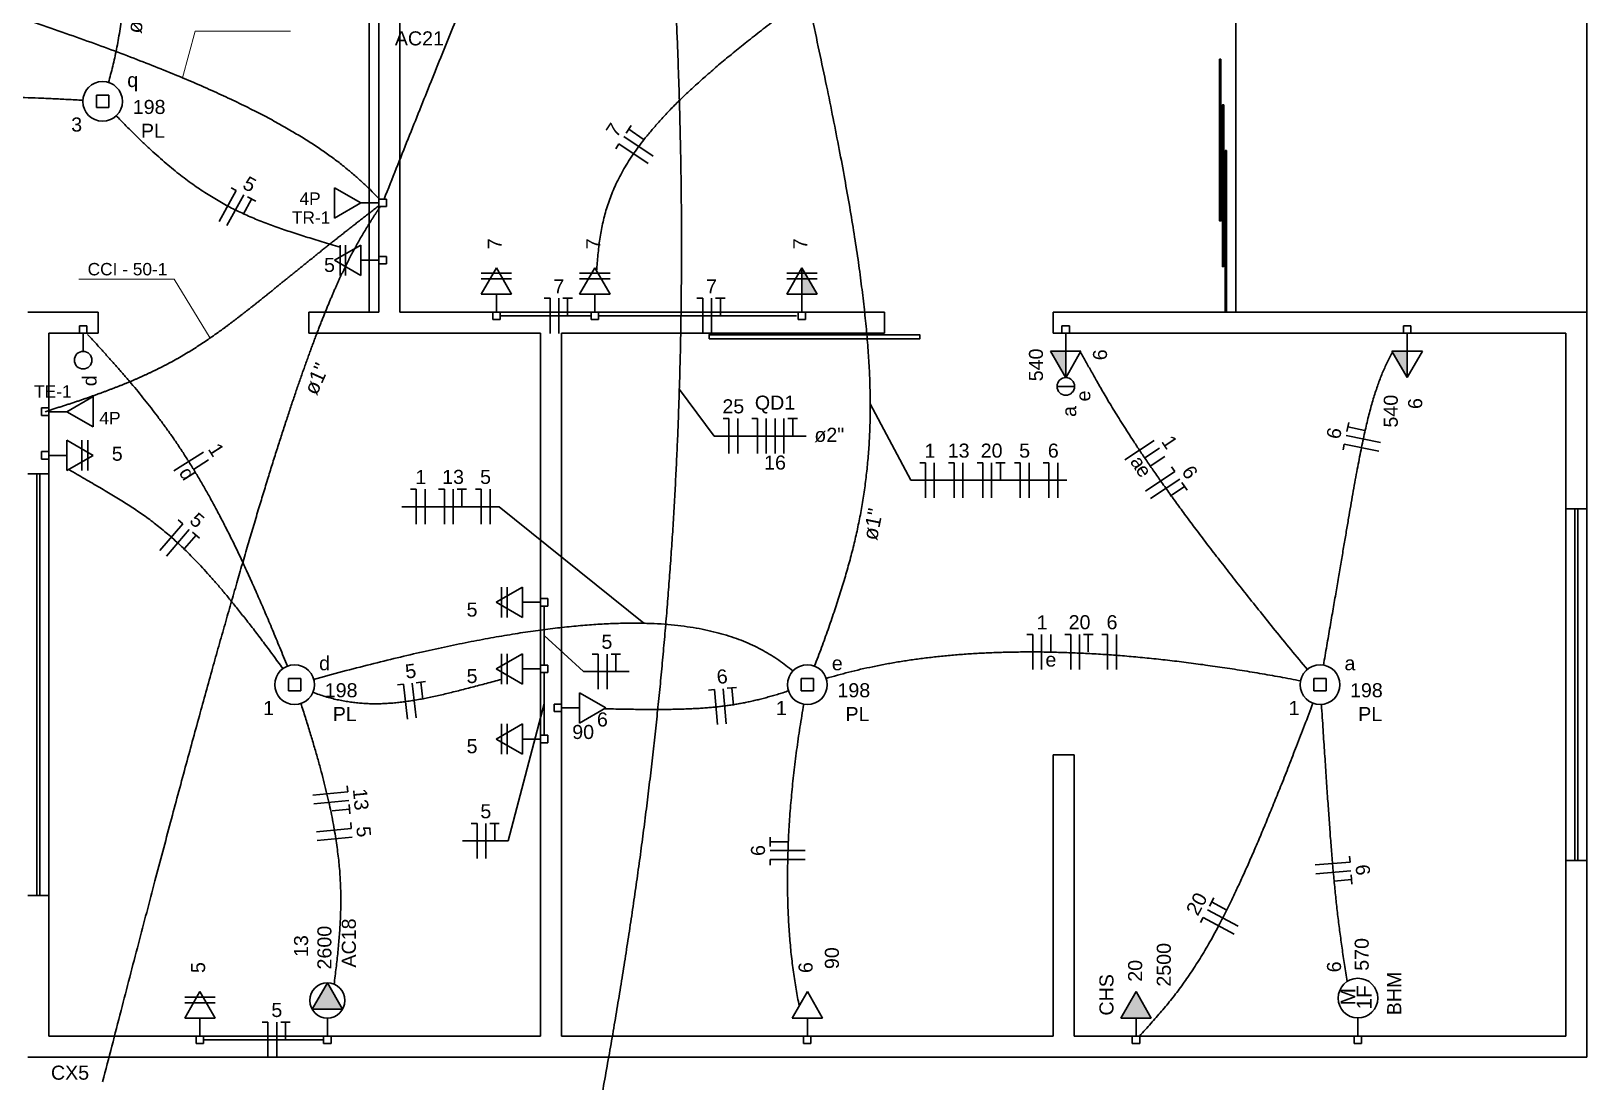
# Model space of a CAD drawing. Header units: millimetres. Extents: x -4.7 to 81.4, y -19.1 to 41.2.
# Drawn here: x 27.96 to 39.04, y 16.08 to 23.56 of the extents above; entities that cross this region are included whole.
import ezdxf

# ---------------------------------------------------------------- set-up
doc = ezdxf.new("R2010")
doc.units = ezdxf.units.MM
doc.header["$MEASUREMENT"] = 0
doc.linetypes.add('Dashed', pattern=[0.75, 0.5, -0.25])
for name, color, linetype, lineweight in [('02', 1, 'Continuous', 30), ('1', 1, 'Continuous', 30), ('3', 1, 'Continuous', 30), ('5', 1, 'Continuous', 30), ('EL-Condutos', 4, 'Continuous', 30), ('EL-Fios', 2, 'Continuous', 30), ('EL-Pontos', 2, 'Continuous', 30), ('EL-Textos condutos', 2, 'Continuous', 30), ('EL-Textos fios', 2, 'Continuous', 30), ('EL-Textos pontos', 2, 'Continuous', 30), ('P-SIMBOL', 3, 'Continuous', 30), ('TE-Condutos', 3, 'Continuous', 30), ('TE-Textos condutos', 2, 'Continuous', 20), ('TE-Textos fios', 2, 'Continuous', 20), ('TE-Textos pontos', 3, 'Continuous', 30)]:
    doc.layers.add(name, color=color, linetype=linetype, lineweight=lineweight)
doc.styles.add('Arial', font='arial.ttf')

msp = doc.modelspace()

# ---------------------------------------------------------------- hatches: boundary and pattern name
at = {"layer": 'EL-Pontos', "linetype": 'Continuous'}
msp.add_hatch(color=256, dxfattribs=at).paths.add_polyline_path([(33.453, 21.689), (33.453, 21.877), (33.561, 21.689)])
at = {"layer": 'P-SIMBOL', "linetype": 'Continuous'}
for points in [[(35.331, 21.283), (35.331, 21.095), (35.223, 21.283)], [(37.762, 21.283), (37.762, 21.096), (37.653, 21.283)], [(30.074, 16.602), (30.074, 16.789), (29.966, 16.602)], [(30.074, 16.602), (30.074, 16.789), (30.182, 16.602)], [(35.939, 16.539), (35.831, 16.727), (35.722, 16.539)]]:
    msp.add_hatch(color=256, dxfattribs=at).paths.add_polyline_path(points)

# ---------------------------------------------------------------- linework, layer by layer
at = {"layer": '02'}
msp.add_line((28.091, 17.411), (28.091, 20.411), dxfattribs=at)
msp.add_lwpolyline([(32.791, 21.371), (32.791, 21.401), (34.291, 21.401), (34.291, 21.371), (32.791, 21.371)], close=True, dxfattribs=at)
at = {"layer": '1', "linetype": 'Continuous'}
for p, q in [((39.041, 27.561), (39.041, 21.561)), ((36.541, 25.061), (36.541, 21.561)), ((28.006, 20.411), (28.006, 17.411)), ((28.026, 17.411), (28.026, 20.411)), ((38.891, 17.661), (38.891, 20.161)), ((38.956, 17.661), (38.956, 20.161)), ((38.976, 17.661), (38.976, 20.161)), ((39.041, 17.661), (39.041, 20.161))]:
    msp.add_line(p, q, dxfattribs=at)
for points in [[(36.436, 23.361), (36.436, 22.211), (36.426, 22.211), (36.426, 23.361), (36.436, 23.361)], [(36.456, 23.036), (36.456, 21.886), (36.446, 21.886), (36.446, 23.036), (36.456, 23.036)], [(36.476, 22.711), (36.476, 21.561), (36.466, 21.561), (36.466, 22.711), (36.476, 22.711)]]:
    msp.add_lwpolyline(points, close=True, dxfattribs=at)
at = {"layer": '3', "linetype": 'Continuous'}
msp.add_line((30.371, 21.561), (30.371, 26.211), dxfattribs=at)
at = {"layer": '5', "linetype": 'Continuous'}
for p, q in [((30.441, 21.561), (30.441, 26.211)), ((30.591, 21.561), (30.591, 26.061)), ((27.941, 21.561), (28.441, 21.561)), ((28.441, 21.561), (28.441, 21.411)), ((29.941, 21.561), (30.441, 21.561)), ((29.941, 21.561), (29.941, 21.411)), ((30.591, 21.561), (34.041, 21.561)), ((34.041, 21.561), (34.041, 21.411)), ((35.241, 21.561), (39.041, 21.561)), ((35.241, 21.411), (35.241, 21.561)), ((39.041, 21.561), (39.041, 20.161)), ((28.091, 21.411), (28.441, 21.411)), ((28.091, 21.411), (28.091, 20.411)), ((29.941, 21.411), (31.591, 21.411)), ((31.591, 21.411), (31.591, 16.411)), ((31.741, 21.411), (34.041, 21.411)), ((31.741, 21.411), (31.741, 16.411)), ((35.241, 21.411), (38.891, 21.411)), ((38.891, 21.411), (38.891, 20.161)), ((27.941, 20.411), (28.091, 20.411)), ((38.891, 20.161), (39.041, 20.161)), ((35.241, 18.411), (35.391, 18.411)), ((35.241, 18.411), (35.241, 16.411)), ((35.391, 18.411), (35.391, 16.411)), ((38.891, 17.661), (38.891, 16.411)), ((38.891, 17.661), (39.041, 17.661)), ((39.041, 17.661), (39.041, 16.261)), ((27.941, 17.411), (28.091, 17.411)), ((28.091, 17.411), (28.091, 16.411)), ((28.091, 16.411), (31.591, 16.411)), ((31.741, 16.411), (32.491, 16.411)), ((32.491, 16.411), (34.491, 16.411)), ((34.491, 16.411), (35.241, 16.411)), ((35.391, 16.411), (38.891, 16.411)), ((27.941, 16.261), (32.491, 16.261)), ((32.491, 16.261), (34.491, 16.261)), ((34.491, 16.261), (39.041, 16.261))]:
    msp.add_line(p, q, dxfattribs=at)
at = {"layer": 'EL-Condutos', "linetype": 'Dashed', "ltscale": 25}
for points, knots in [([(32.02, 15.945), (32.042, 16.067), (32.086, 16.308), (32.147, 16.668), (32.204, 17.024), (32.257, 17.376), (32.306, 17.724), (32.351, 18.069), (32.391, 18.41), (32.428, 18.749), (32.461, 19.085), (32.49, 19.42), (32.516, 19.752), (32.538, 20.083), (32.556, 20.413), (32.571, 20.742), (32.582, 21.07), (32.59, 21.398), (32.594, 21.726), (32.596, 22.055), (32.594, 22.384), (32.589, 22.715), (32.581, 23.047), (32.57, 23.38), (32.556, 23.716), (32.539, 24.054), (32.52, 24.394), (32.498, 24.738), (32.473, 25.084), (32.445, 25.435), (32.416, 25.789), (32.394, 26.026), (32.383, 26.146)], [0, 0, 0, 0, 0.370629, 0.735899, 1.096168, 1.451795, 1.803142, 2.15057, 2.49444, 2.835115, 3.172957, 3.508327, 3.841587, 4.173097, 4.503219, 4.83231, 5.160729, 5.488831, 5.816971, 6.145502, 6.474773, 6.805133, 7.136929, 7.470503, 7.806196, 8.144349, 8.485295, 8.82937, 9.176905, 9.528228, 9.883666, 10.243544, 10.243544, 10.243544, 10.243544]), ([(30.441, 22.319), (30.402, 22.289), (30.326, 22.23), (30.216, 22.144), (30.113, 22.063), (30.017, 21.986), (29.927, 21.914), (29.842, 21.845), (29.761, 21.78), (29.686, 21.719), (29.614, 21.661), (29.545, 21.606), (29.479, 21.555), (29.416, 21.506), (29.354, 21.459), (29.293, 21.415), (29.233, 21.373), (29.174, 21.333), (29.113, 21.294), (29.052, 21.257), (28.99, 21.221), (28.926, 21.187), (28.859, 21.153), (28.789, 21.12), (28.716, 21.087), (28.639, 21.054), (28.557, 21.022), (28.47, 20.989), (28.378, 20.956), (28.279, 20.922), (28.174, 20.888), (28.102, 20.865), (28.064, 20.853)], [0, 0, 0, 0, 0.148026, 0.287172, 0.417981, 0.540997, 0.656761, 0.765813, 0.868693, 0.965938, 1.058087, 1.14568, 1.22926, 1.309372, 1.386568, 1.461406, 1.534451, 1.606279, 1.677473, 1.748624, 1.820331, 1.8932, 1.967836, 2.044848, 2.124844, 2.208426, 2.296195, 2.388747, 2.48667, 2.590551, 2.70097, 2.818503, 2.818503, 2.818503, 2.818503]), ([(28.474, 16.086), (28.518, 16.255), (28.602, 16.582), (28.726, 17.058), (28.844, 17.505), (28.955, 17.924), (29.06, 18.315), (29.16, 18.68), (29.254, 19.02), (29.343, 19.335), (29.427, 19.628), (29.506, 19.899), (29.58, 20.148), (29.65, 20.378), (29.716, 20.589), (29.779, 20.782), (29.837, 20.959), (29.893, 21.12), (29.945, 21.266), (29.994, 21.398), (30.041, 21.518), (30.085, 21.627), (30.127, 21.725), (30.167, 21.814), (30.206, 21.894), (30.243, 21.967), (30.279, 22.034), (30.314, 22.096), (30.348, 22.153), (30.382, 22.208), (30.416, 22.26), (30.438, 22.294), (30.449, 22.311)], [0, 0, 0, 0, 0.522714, 1.014316, 1.475888, 1.908507, 2.313256, 2.691216, 3.043467, 3.371092, 3.675172, 3.956793, 4.217036, 4.456989, 4.677736, 4.880365, 5.065965, 5.235627, 5.390442, 5.531505, 5.659911, 5.776757, 5.883142, 5.980165, 6.068924, 6.150512, 6.226017, 6.296518, 6.363082, 6.42676, 6.488587, 6.549585, 6.549585, 6.549585, 6.549585])]:
    msp.add_open_spline(points, degree=3, knots=knots, dxfattribs=at)
at = {"layer": 'EL-Condutos', "linetype": 'Continuous'}
for points, knots in [([(28.497, 25.919), (28.504, 25.873), (28.517, 25.783), (28.536, 25.65), (28.554, 25.521), (28.57, 25.395), (28.584, 25.274), (28.597, 25.156), (28.608, 25.042), (28.618, 24.931), (28.626, 24.824), (28.633, 24.72), (28.638, 24.619), (28.642, 24.521), (28.645, 24.427), (28.647, 24.335), (28.647, 24.246), (28.646, 24.16), (28.643, 24.077), (28.64, 23.996), (28.635, 23.918), (28.63, 23.842), (28.623, 23.769), (28.615, 23.697), (28.606, 23.628), (28.596, 23.561), (28.585, 23.496), (28.573, 23.432), (28.56, 23.371), (28.546, 23.311), (28.531, 23.252), (28.521, 23.214), (28.516, 23.195)], [0, 0, 0, 0, 0.13882, 0.273372, 0.40376, 0.530089, 0.652464, 0.770991, 0.885775, 0.996923, 1.104543, 1.208741, 1.309626, 1.407306, 1.501892, 1.593491, 1.682215, 1.768174, 1.85148, 1.932243, 2.010576, 2.086591, 2.1604, 2.232115, 2.301849, 2.369715, 2.435822, 2.500284, 2.56321, 2.624709, 2.68489, 2.74386, 2.74386, 2.74386, 2.74386]), ([(33.377, 23.728), (33.338, 23.698), (33.262, 23.642), (33.152, 23.557), (33.049, 23.476), (32.952, 23.397), (32.861, 23.322), (32.776, 23.248), (32.697, 23.178), (32.623, 23.109), (32.555, 23.043), (32.492, 22.978), (32.434, 22.915), (32.381, 22.854), (32.332, 22.795), (32.287, 22.736), (32.247, 22.679), (32.21, 22.623), (32.177, 22.567), (32.148, 22.513), (32.122, 22.459), (32.099, 22.405), (32.079, 22.351), (32.061, 22.298), (32.046, 22.244), (32.033, 22.19), (32.022, 22.136), (32.013, 22.081), (32.006, 22.026), (32, 21.969), (31.995, 21.912), (31.993, 21.873), (31.991, 21.853)], [0, 0, 0, 0, 0.146027, 0.28468, 0.416241, 0.540992, 0.659221, 0.77122, 0.877284, 0.977714, 1.072816, 1.162901, 1.248287, 1.3293, 1.40627, 1.479536, 1.549441, 1.616335, 1.68057, 1.742501, 1.802482, 1.860861, 1.91798, 1.974172, 2.029754, 2.085028, 2.140277, 2.195766, 2.251741, 2.308431, 2.366046, 2.424786, 2.424786, 2.424786, 2.424786]), ([(33.521, 23.675), (33.539, 23.59), (33.575, 23.422), (33.627, 23.177), (33.674, 22.944), (33.718, 22.723), (33.757, 22.512), (33.792, 22.312), (33.824, 22.121), (33.852, 21.939), (33.875, 21.766), (33.895, 21.601), (33.912, 21.443), (33.924, 21.292), (33.933, 21.147), (33.938, 21.007), (33.939, 20.872), (33.937, 20.742), (33.931, 20.615), (33.921, 20.492), (33.908, 20.371), (33.892, 20.252), (33.872, 20.135), (33.848, 20.018), (33.822, 19.902), (33.791, 19.785), (33.758, 19.667), (33.721, 19.548), (33.681, 19.426), (33.638, 19.302), (33.592, 19.174), (33.559, 19.088), (33.542, 19.044)], [0, 0, 0, 0, 0.263415, 0.513609, 0.751179, 0.976724, 1.190845, 1.394151, 1.587252, 1.770768, 1.945325, 2.111554, 2.2701, 2.421612, 2.566753, 2.706193, 2.840613, 2.970702, 3.097154, 3.220671, 3.341954, 3.461703, 3.580611, 3.699364, 3.818636, 3.939086, 4.061356, 4.186072, 4.313845, 4.445267, 4.58092, 4.72137, 4.72137, 4.72137, 4.72137]), ([(28.332, 23.069), (28.296, 23.071), (28.225, 23.075), (28.121, 23.08), (28.019, 23.085), (27.919, 23.088), (27.82, 23.092), (27.723, 23.095), (27.627, 23.097), (27.531, 23.099), (27.435, 23.1), (27.339, 23.101), (27.242, 23.101), (27.144, 23.101), (27.044, 23.101), (26.942, 23.1), (26.837, 23.099), (26.73, 23.098), (26.619, 23.097), (26.504, 23.095), (26.385, 23.093), (26.262, 23.091), (26.133, 23.088), (25.999, 23.086), (25.859, 23.083), (25.713, 23.08), (25.56, 23.077), (25.4, 23.075), (25.233, 23.072), (25.057, 23.069), (24.873, 23.066), (24.748, 23.064), (24.683, 23.063)], [0, 0, 0, 0, 0.107604, 0.212234, 0.314315, 0.414268, 0.512518, 0.609488, 0.705601, 0.801279, 0.896946, 0.993024, 1.089936, 1.188103, 1.287947, 1.38989, 1.494352, 1.601755, 1.712517, 1.827061, 1.945805, 2.069169, 2.197574, 2.331439, 2.471183, 2.617226, 2.769988, 2.929888, 3.097347, 3.272783, 3.456617, 3.649268, 3.649268, 3.649268, 3.649268]), ([(28.571, 22.959), (28.591, 22.938), (28.631, 22.896), (28.691, 22.837), (28.748, 22.781), (28.804, 22.728), (28.859, 22.678), (28.912, 22.631), (28.964, 22.588), (29.015, 22.546), (29.066, 22.508), (29.115, 22.471), (29.164, 22.438), (29.212, 22.406), (29.26, 22.376), (29.308, 22.348), (29.356, 22.321), (29.404, 22.296), (29.452, 22.273), (29.5, 22.25), (29.55, 22.229), (29.599, 22.209), (29.65, 22.189), (29.701, 22.17), (29.754, 22.152), (29.808, 22.134), (29.863, 22.116), (29.92, 22.098), (29.978, 22.08), (30.038, 22.061), (30.101, 22.043), (30.143, 22.03), (30.164, 22.024)], [0, 0, 0, 0, 0.087947, 0.172014, 0.252423, 0.329398, 0.403165, 0.473953, 0.541993, 0.607519, 0.670764, 0.731966, 0.791362, 0.84919, 0.905688, 0.961093, 1.015641, 1.069562, 1.123087, 1.176438, 1.229837, 1.283497, 1.337628, 1.392434, 1.448112, 1.504859, 1.562863, 1.622312, 1.68339, 1.746278, 1.811157, 1.878206, 1.878206, 1.878206, 1.878206]), ([(31.304, 21.535), (31.314, 21.535), (31.334, 21.535), (31.363, 21.535), (31.39, 21.535), (31.415, 21.535), (31.439, 21.535), (31.462, 21.535), (31.483, 21.535), (31.504, 21.535), (31.523, 21.535), (31.542, 21.535), (31.56, 21.535), (31.577, 21.535), (31.595, 21.535), (31.611, 21.535), (31.628, 21.535), (31.645, 21.535), (31.662, 21.535), (31.679, 21.535), (31.696, 21.535), (31.714, 21.535), (31.733, 21.535), (31.752, 21.535), (31.773, 21.535), (31.794, 21.535), (31.817, 21.535), (31.841, 21.535), (31.867, 21.535), (31.894, 21.535), (31.922, 21.535), (31.942, 21.535), (31.952, 21.535)], [0, 0, 0, 0, 0.0306261, 0.0593889, 0.0864215, 0.1118571, 0.1358286, 0.1584692, 0.1799119, 0.20029, 0.2197363, 0.2383842, 0.2563666, 0.2738166, 0.2908673, 0.3076519, 0.3243033, 0.3409548, 0.3577393, 0.3747901, 0.3922401, 0.4102224, 0.4288703, 0.4483167, 0.4686947, 0.4901375, 0.512778, 0.5367496, 0.5621851, 0.5892177, 0.6179805, 0.6486066, 0.6486066, 0.6486066, 0.6486066]), ([(32.005, 21.535), (32.028, 21.535), (32.071, 21.535), (32.135, 21.535), (32.194, 21.535), (32.25, 21.535), (32.303, 21.535), (32.353, 21.535), (32.399, 21.535), (32.444, 21.535), (32.486, 21.535), (32.527, 21.535), (32.566, 21.535), (32.603, 21.535), (32.64, 21.535), (32.677, 21.535), (32.712, 21.535), (32.748, 21.535), (32.785, 21.535), (32.821, 21.535), (32.859, 21.535), (32.898, 21.535), (32.938, 21.535), (32.98, 21.535), (33.024, 21.535), (33.07, 21.535), (33.119, 21.535), (33.172, 21.535), (33.227, 21.535), (33.286, 21.535), (33.349, 21.535), (33.392, 21.535), (33.414, 21.535)], [0, 0, 0, 0, 0.067553, 0.130895, 0.190325, 0.246142, 0.298646, 0.348134, 0.394907, 0.439263, 0.481501, 0.521919, 0.560817, 0.598494, 0.635249, 0.67138, 0.707187, 0.742969, 0.779023, 0.81565, 0.853149, 0.891818, 0.931955, 0.973861, 1.017834, 1.064173, 1.113177, 1.165145, 1.220376, 1.279168, 1.341821, 1.408634, 1.408634, 1.408634, 1.408634]), ([(29.789, 19.042), (29.771, 19.086), (29.736, 19.173), (29.684, 19.299), (29.633, 19.42), (29.583, 19.535), (29.534, 19.645), (29.487, 19.749), (29.44, 19.849), (29.394, 19.944), (29.348, 20.034), (29.304, 20.121), (29.259, 20.204), (29.216, 20.283), (29.172, 20.359), (29.128, 20.432), (29.085, 20.502), (29.041, 20.57), (28.998, 20.635), (28.954, 20.699), (28.909, 20.76), (28.864, 20.821), (28.819, 20.88), (28.773, 20.938), (28.726, 20.996), (28.678, 21.053), (28.629, 21.11), (28.58, 21.168), (28.528, 21.225), (28.476, 21.284), (28.422, 21.343), (28.386, 21.383), (28.367, 21.403)], [0, 0, 0, 0, 0.143021, 0.279793, 0.410608, 0.535757, 0.655535, 0.770237, 0.880158, 0.985596, 1.08685, 1.184218, 1.278002, 1.368504, 1.456026, 1.54087, 1.623339, 1.703736, 1.782362, 1.859518, 1.935501, 2.010609, 2.085133, 2.159365, 2.233592, 2.308097, 2.383161, 2.45906, 2.536069, 2.614459, 2.6945, 2.776458, 2.776458, 2.776458, 2.776458]), ([(37.052, 19.018), (37.012, 19.066), (36.935, 19.159), (36.823, 19.295), (36.718, 19.426), (36.618, 19.55), (36.525, 19.669), (36.437, 19.782), (36.354, 19.889), (36.276, 19.991), (36.204, 20.088), (36.136, 20.18), (36.073, 20.267), (36.014, 20.35), (35.959, 20.428), (35.908, 20.502), (35.86, 20.573), (35.816, 20.639), (35.775, 20.702), (35.737, 20.761), (35.702, 20.817), (35.67, 20.87), (35.639, 20.921), (35.611, 20.968), (35.585, 21.013), (35.56, 21.056), (35.537, 21.097), (35.515, 21.136), (35.494, 21.173), (35.474, 21.208), (35.454, 21.243), (35.441, 21.265), (35.435, 21.276)], [0, 0, 0, 0, 0.185637, 0.362177, 0.52991, 0.689126, 0.840115, 0.983168, 1.118573, 1.24662, 1.367599, 1.4818, 1.589509, 1.691018, 1.786612, 1.87658, 1.961209, 2.040784, 2.115591, 2.185915, 2.252037, 2.314241, 2.372806, 2.428013, 2.480137, 2.529455, 2.576243, 2.620773, 2.663319, 2.704153, 2.743549, 2.781781, 2.781781, 2.781781, 2.781781]), ([(37.165, 19.05), (37.173, 19.096), (37.189, 19.187), (37.212, 19.321), (37.234, 19.448), (37.255, 19.57), (37.274, 19.685), (37.293, 19.795), (37.311, 19.899), (37.328, 19.999), (37.344, 20.093), (37.359, 20.182), (37.374, 20.267), (37.388, 20.347), (37.402, 20.424), (37.416, 20.496), (37.429, 20.564), (37.443, 20.629), (37.456, 20.691), (37.469, 20.749), (37.482, 20.804), (37.496, 20.857), (37.509, 20.907), (37.523, 20.955), (37.538, 21.001), (37.553, 21.044), (37.568, 21.086), (37.584, 21.127), (37.601, 21.166), (37.619, 21.203), (37.638, 21.241), (37.651, 21.265), (37.658, 21.277)], [0, 0, 0, 0, 0.142044, 0.277517, 0.406634, 0.529612, 0.646666, 0.758011, 0.863863, 0.964438, 1.059951, 1.150618, 1.236655, 1.318279, 1.395706, 1.469156, 1.538846, 1.604998, 1.667833, 1.727575, 1.784452, 1.838691, 1.890526, 1.940192, 1.987929, 2.03398, 2.078592, 2.122016, 2.164504, 2.206312, 2.247695, 2.28891, 2.28891, 2.28891, 2.28891]), ([(29.757, 19.026), (29.733, 19.058), (29.688, 19.121), (29.62, 19.211), (29.556, 19.296), (29.494, 19.375), (29.435, 19.449), (29.379, 19.519), (29.325, 19.584), (29.273, 19.645), (29.222, 19.702), (29.174, 19.755), (29.126, 19.804), (29.081, 19.851), (29.036, 19.894), (28.992, 19.935), (28.948, 19.974), (28.905, 20.01), (28.862, 20.044), (28.82, 20.077), (28.777, 20.109), (28.733, 20.139), (28.689, 20.169), (28.644, 20.198), (28.599, 20.227), (28.552, 20.255), (28.503, 20.284), (28.453, 20.314), (28.401, 20.344), (28.347, 20.375), (28.291, 20.408), (28.253, 20.43), (28.234, 20.442)], [0, 0, 0, 0, 0.11922, 0.231803, 0.338089, 0.438421, 0.533141, 0.622594, 0.707128, 0.787092, 0.862836, 0.934714, 1.00308, 1.068294, 1.130712, 1.190695, 1.248603, 1.304795, 1.359629, 1.413458, 1.466633, 1.5195, 1.572399, 1.625664, 1.679623, 1.7346, 1.790913, 1.848876, 1.908803, 1.971003, 2.035786, 2.10346, 2.10346, 2.10346, 2.10346]), ([(31.617, 19.05), (31.617, 19.056), (31.617, 19.069), (31.617, 19.087), (31.617, 19.105), (31.617, 19.121), (31.617, 19.137), (31.617, 19.151), (31.617, 19.165), (31.617, 19.178), (31.617, 19.191), (31.617, 19.203), (31.617, 19.215), (31.617, 19.227), (31.617, 19.238), (31.617, 19.249), (31.617, 19.26), (31.617, 19.271), (31.617, 19.282), (31.617, 19.293), (31.617, 19.304), (31.617, 19.316), (31.617, 19.328), (31.617, 19.341), (31.617, 19.354), (31.617, 19.368), (31.617, 19.383), (31.617, 19.398), (31.617, 19.415), (31.617, 19.432), (31.617, 19.451), (31.617, 19.463), (31.617, 19.47)], [0, 0, 0, 0, 0.0195921, 0.0380291, 0.0553933, 0.0717674, 0.0872339, 0.1018752, 0.115774, 0.1290126, 0.1416736, 0.1538395, 0.1655929, 0.1770163, 0.1881921, 0.1992028, 0.2101311, 0.2210593, 0.2320701, 0.2432459, 0.2546692, 0.2664226, 0.2785885, 0.2912496, 0.3044882, 0.3183869, 0.3330282, 0.3484947, 0.3648688, 0.3822331, 0.40067, 0.4202621, 0.4202621, 0.4202621, 0.4202621]), ([(33.387, 19.009), (33.371, 19.022), (33.339, 19.049), (33.287, 19.086), (33.233, 19.121), (33.177, 19.154), (33.116, 19.185), (33.053, 19.214), (32.986, 19.24), (32.915, 19.263), (32.84, 19.284), (32.761, 19.302), (32.678, 19.318), (32.59, 19.33), (32.497, 19.34), (32.399, 19.346), (32.296, 19.349), (32.187, 19.349), (32.073, 19.345), (31.953, 19.338), (31.826, 19.327), (31.693, 19.313), (31.554, 19.295), (31.408, 19.273), (31.255, 19.247), (31.095, 19.217), (30.927, 19.183), (30.752, 19.145), (30.569, 19.102), (30.378, 19.055), (30.179, 19.004), (30.044, 18.967), (29.974, 18.948)], [0, 0, 0, 0, 0.062516, 0.125821, 0.190192, 0.255922, 0.323329, 0.392743, 0.464505, 0.538964, 0.616475, 0.697391, 0.782065, 0.870843, 0.96407, 1.062081, 1.165206, 1.273766, 1.388077, 1.508447, 1.635176, 1.768559, 1.908886, 2.056441, 2.211503, 2.374347, 2.545242, 2.724457, 2.912254, 3.108896, 3.314639, 3.52974, 3.52974, 3.52974, 3.52974]), ([(33.625, 18.955), (33.652, 18.963), (33.705, 18.978), (33.787, 19), (33.871, 19.021), (33.958, 19.039), (34.046, 19.057), (34.136, 19.073), (34.229, 19.087), (34.324, 19.1), (34.421, 19.111), (34.52, 19.121), (34.622, 19.129), (34.726, 19.135), (34.832, 19.14), (34.941, 19.143), (35.051, 19.144), (35.164, 19.144), (35.28, 19.141), (35.398, 19.137), (35.518, 19.131), (35.641, 19.124), (35.766, 19.114), (35.894, 19.102), (36.024, 19.089), (36.156, 19.073), (36.291, 19.056), (36.429, 19.036), (36.569, 19.015), (36.712, 18.991), (36.857, 18.966), (36.955, 18.947), (37.004, 18.938)], [0, 0, 0, 0, 0.083166, 0.167966, 0.254452, 0.34268, 0.432704, 0.524575, 0.618346, 0.714069, 0.811794, 0.911573, 1.013454, 1.117488, 1.223722, 1.332204, 1.442982, 1.556102, 1.671612, 1.789555, 1.909978, 2.032926, 2.158441, 2.286569, 2.417351, 2.550832, 2.687053, 2.826057, 2.967884, 3.112576, 3.260173, 3.410717, 3.410717, 3.410717, 3.410717]), ([(29.971, 18.856), (29.986, 18.851), (30.015, 18.84), (30.059, 18.826), (30.102, 18.814), (30.144, 18.804), (30.187, 18.796), (30.229, 18.788), (30.27, 18.783), (30.312, 18.779), (30.353, 18.776), (30.395, 18.775), (30.436, 18.775), (30.478, 18.776), (30.52, 18.779), (30.562, 18.782), (30.604, 18.787), (30.646, 18.793), (30.689, 18.799), (30.733, 18.807), (30.777, 18.815), (30.821, 18.825), (30.866, 18.834), (30.912, 18.845), (30.959, 18.856), (31.007, 18.868), (31.055, 18.881), (31.105, 18.893), (31.155, 18.907), (31.207, 18.92), (31.26, 18.934), (31.295, 18.943), (31.313, 18.948)], [0, 0, 0, 0, 0.046719, 0.092344, 0.137006, 0.180833, 0.223953, 0.266495, 0.308581, 0.350333, 0.391868, 0.4333, 0.474736, 0.516281, 0.55803, 0.600077, 0.642509, 0.685406, 0.728845, 0.772899, 0.817634, 0.863113, 0.909397, 0.956543, 1.004606, 1.053637, 1.103688, 1.154807, 1.207043, 1.260445, 1.31506, 1.370936, 1.370936, 1.370936, 1.370936]), ([(31.617, 18.997), (31.617, 18.99), (31.617, 18.976), (31.617, 18.957), (31.617, 18.938), (31.617, 18.921), (31.617, 18.904), (31.617, 18.889), (31.617, 18.874), (31.617, 18.86), (31.617, 18.846), (31.617, 18.834), (31.617, 18.821), (31.617, 18.809), (31.617, 18.797), (31.617, 18.785), (31.617, 18.774), (31.617, 18.762), (31.617, 18.75), (31.617, 18.739), (31.617, 18.726), (31.617, 18.714), (31.617, 18.701), (31.617, 18.688), (31.617, 18.674), (31.617, 18.659), (31.617, 18.643), (31.617, 18.627), (31.617, 18.609), (31.617, 18.591), (31.617, 18.571), (31.617, 18.558), (31.617, 18.551)], [0, 0, 0, 0, 0.0208274, 0.0404202, 0.0588666, 0.0762547, 0.0926729, 0.1082091, 0.1229517, 0.1369888, 0.1504086, 0.1632993, 0.1757491, 0.1878461, 0.1996786, 0.2113347, 0.2229026, 0.2344705, 0.2461266, 0.2579591, 0.2700561, 0.2825059, 0.2953966, 0.3088164, 0.3228535, 0.3375961, 0.3531324, 0.3695505, 0.3869386, 0.405385, 0.4249778, 0.4458052, 0.4458052, 0.4458052, 0.4458052]), ([(33.358, 18.867), (33.345, 18.863), (33.318, 18.854), (33.279, 18.842), (33.241, 18.831), (33.204, 18.821), (33.167, 18.811), (33.131, 18.802), (33.096, 18.794), (33.06, 18.786), (33.025, 18.779), (32.99, 18.773), (32.955, 18.767), (32.919, 18.762), (32.883, 18.757), (32.846, 18.753), (32.808, 18.749), (32.77, 18.746), (32.73, 18.743), (32.689, 18.741), (32.647, 18.739), (32.603, 18.737), (32.557, 18.736), (32.51, 18.735), (32.46, 18.735), (32.408, 18.735), (32.354, 18.735), (32.297, 18.735), (32.238, 18.736), (32.176, 18.737), (32.111, 18.738), (32.067, 18.739), (32.044, 18.739)], [0, 0, 0, 0, 0.042258, 0.083145, 0.122818, 0.161437, 0.19916, 0.236149, 0.272567, 0.308575, 0.34434, 0.380025, 0.415796, 0.451819, 0.488258, 0.52528, 0.563048, 0.601727, 0.641478, 0.682465, 0.724847, 0.768784, 0.814435, 0.861958, 0.911509, 0.963245, 1.01732, 1.073891, 1.133111, 1.195134, 1.260115, 1.328206, 1.328206, 1.328206, 1.328206]), ([(29.885, 18.779), (29.896, 18.745), (29.917, 18.679), (29.947, 18.582), (29.975, 18.489), (30.001, 18.399), (30.025, 18.314), (30.047, 18.232), (30.066, 18.153), (30.084, 18.077), (30.1, 18.005), (30.114, 17.935), (30.126, 17.867), (30.136, 17.802), (30.145, 17.738), (30.153, 17.677), (30.159, 17.617), (30.164, 17.559), (30.167, 17.502), (30.169, 17.446), (30.17, 17.391), (30.17, 17.336), (30.168, 17.282), (30.166, 17.228), (30.163, 17.174), (30.159, 17.119), (30.154, 17.065), (30.149, 17.009), (30.143, 16.953), (30.136, 16.896), (30.129, 16.838), (30.124, 16.798), (30.122, 16.778)], [0, 0, 0, 0, 0.1067, 0.208552, 0.305782, 0.398621, 0.487296, 0.572041, 0.653087, 0.730667, 0.805019, 0.876377, 0.944981, 1.011068, 1.074879, 1.136652, 1.196629, 1.255048, 1.312147, 1.368162, 1.423329, 1.477877, 1.532034, 1.586024, 1.640069, 1.694382, 1.749178, 1.804664, 1.861046, 1.918526, 1.977305, 2.037582, 2.037582, 2.037582, 2.037582]), ([(33.466, 18.773), (33.461, 18.745), (33.452, 18.69), (33.438, 18.608), (33.426, 18.526), (33.415, 18.445), (33.404, 18.364), (33.395, 18.285), (33.386, 18.206), (33.379, 18.128), (33.372, 18.051), (33.366, 17.974), (33.361, 17.899), (33.357, 17.824), (33.354, 17.75), (33.352, 17.677), (33.35, 17.604), (33.35, 17.533), (33.35, 17.462), (33.351, 17.393), (33.353, 17.324), (33.356, 17.256), (33.36, 17.189), (33.365, 17.123), (33.37, 17.057), (33.376, 16.993), (33.384, 16.929), (33.392, 16.867), (33.401, 16.805), (33.41, 16.745), (33.421, 16.685), (33.429, 16.646), (33.432, 16.626)], [0, 0, 0, 0, 0.084481, 0.168092, 0.250832, 0.3327, 0.413698, 0.493824, 0.57308, 0.651466, 0.728982, 0.805628, 0.881406, 0.956317, 1.030362, 1.103541, 1.175858, 1.247313, 1.317909, 1.387648, 1.456532, 1.524565, 1.59175, 1.65809, 1.723589, 1.788251, 1.852081, 1.915084, 1.977265, 2.038631, 2.099188, 2.158943, 2.158943, 2.158943, 2.158943]), ([(37.091, 18.779), (37.071, 18.727), (37.032, 18.625), (36.975, 18.477), (36.92, 18.337), (36.868, 18.204), (36.817, 18.079), (36.769, 17.961), (36.723, 17.849), (36.678, 17.744), (36.635, 17.646), (36.593, 17.552), (36.553, 17.465), (36.513, 17.382), (36.475, 17.305), (36.438, 17.231), (36.402, 17.162), (36.366, 17.097), (36.331, 17.036), (36.296, 16.977), (36.261, 16.922), (36.226, 16.869), (36.192, 16.818), (36.157, 16.769), (36.122, 16.722), (36.086, 16.676), (36.05, 16.632), (36.013, 16.587), (35.975, 16.544), (35.936, 16.5), (35.897, 16.456), (35.869, 16.426), (35.856, 16.411)], [0, 0, 0, 0, 0.167541, 0.326379, 0.476867, 0.619354, 0.754193, 0.881735, 1.002334, 1.116344, 1.224121, 1.326021, 1.422403, 1.513627, 1.600054, 1.682048, 1.759973, 1.834198, 1.905088, 1.973016, 2.038349, 2.101458, 2.162713, 2.222482, 2.281128, 2.339015, 2.396499, 2.453933, 2.511667, 2.570042, 2.629398, 2.690069, 2.690069, 2.690069, 2.690069]), ([(37.151, 18.77), (37.153, 18.739), (37.157, 18.679), (37.163, 18.591), (37.168, 18.505), (37.174, 18.423), (37.179, 18.343), (37.184, 18.266), (37.189, 18.191), (37.194, 18.118), (37.199, 18.048), (37.204, 17.98), (37.209, 17.914), (37.213, 17.849), (37.218, 17.786), (37.223, 17.724), (37.228, 17.664), (37.233, 17.604), (37.238, 17.546), (37.244, 17.488), (37.25, 17.431), (37.255, 17.374), (37.262, 17.318), (37.268, 17.262), (37.275, 17.205), (37.282, 17.149), (37.29, 17.092), (37.298, 17.035), (37.306, 16.978), (37.315, 16.919), (37.324, 16.86), (37.331, 16.82), (37.334, 16.8)], [0, 0, 0, 0, 0.092012, 0.180771, 0.266432, 0.349151, 0.429086, 0.50639, 0.581221, 0.653734, 0.724086, 0.792432, 0.858928, 0.923732, 0.986999, 1.048885, 1.109549, 1.169145, 1.227832, 1.285768, 1.343109, 1.400013, 1.456639, 1.513144, 1.569688, 1.62643, 1.683527, 1.741138, 1.799424, 1.858543, 1.918654, 1.979916, 1.979916, 1.979916, 1.979916]), ([(29.193, 16.385), (29.206, 16.385), (29.233, 16.385), (29.271, 16.385), (29.307, 16.385), (29.34, 16.385), (29.372, 16.385), (29.402, 16.385), (29.43, 16.385), (29.457, 16.385), (29.483, 16.385), (29.507, 16.385), (29.531, 16.385), (29.554, 16.385), (29.576, 16.385), (29.598, 16.385), (29.62, 16.385), (29.642, 16.385), (29.664, 16.385), (29.686, 16.385), (29.709, 16.385), (29.733, 16.385), (29.758, 16.385), (29.783, 16.385), (29.81, 16.385), (29.838, 16.385), (29.868, 16.385), (29.9, 16.385), (29.934, 16.385), (29.969, 16.385), (30.007, 16.385), (30.034, 16.385), (30.047, 16.385)], [0, 0, 0, 0, 0.040544, 0.0785902, 0.1143169, 0.1479025, 0.1795256, 0.2093645, 0.2375976, 0.2644035, 0.2899605, 0.3144471, 0.3380416, 0.3609226, 0.3832685, 0.4052576, 0.4270685, 0.4488795, 0.4708691, 0.4932157, 0.5160978, 0.5396937, 0.564182, 0.589741, 0.6165492, 0.6447849, 0.6746268, 0.7062531, 0.7398422, 0.7755728, 0.8136231, 0.8541715, 0.8541715, 0.8541715, 0.8541715])]:
    msp.add_open_spline(points, degree=3, knots=knots, dxfattribs=at)
at = {"layer": 'EL-Fios'}
for p, q in [((32.2, 22.835), (32.237, 22.89)), ((32.323, 22.793), (32.219, 22.863)), ((32.127, 22.724), (32.15, 22.758)), ((32.358, 22.62), (32.15, 22.758)), ((32.393, 22.672), (32.184, 22.811)), ((29.304, 22.207), (29.425, 22.426)), ((29.359, 22.177), (29.48, 22.396)), ((29.388, 22.446), (29.425, 22.426)), ((29.505, 22.382), (29.564, 22.35)), ((29.474, 22.256), (29.534, 22.366)), ((31.618, 21.66), (31.659, 21.66)), ((31.659, 21.41), (31.659, 21.66)), ((31.722, 21.41), (31.722, 21.66)), ((31.751, 21.66), (31.818, 21.66)), ((31.784, 21.535), (31.784, 21.66)), ((32.705, 21.66), (32.747, 21.66)), ((32.747, 21.41), (32.747, 21.66)), ((32.809, 21.41), (32.809, 21.66)), ((32.838, 21.66), (32.905, 21.66)), ((32.872, 21.535), (32.872, 21.66)), ((32.891, 20.805), (32.932, 20.805)), ((32.932, 20.555), (32.932, 20.805)), ((32.995, 20.555), (32.995, 20.805)), ((33.095, 20.805), (33.137, 20.805)), ((33.137, 20.555), (33.137, 20.805)), ((33.199, 20.555), (33.199, 20.805)), ((33.262, 20.555), (33.262, 20.805)), ((33.324, 20.555), (33.324, 20.805)), ((33.353, 20.805), (33.42, 20.805)), ((33.387, 20.68), (33.387, 20.805)), ((37.332, 20.712), (37.345, 20.777)), ((37.461, 20.72), (37.338, 20.745)), ((35.752, 20.51), (35.96, 20.648)), ((37.305, 20.581), (37.314, 20.622)), ((37.559, 20.573), (37.314, 20.622)), ((37.571, 20.634), (37.326, 20.683)), ((28.981, 20.432), (29.192, 20.566)), ((29.122, 20.443), (29.228, 20.51)), ((35.893, 20.524), (35.997, 20.593)), ((35.932, 20.465), (36.036, 20.534)), ((34.291, 20.49), (34.332, 20.49)), ((34.332, 20.24), (34.332, 20.49)), ((34.395, 20.24), (34.395, 20.49)), ((34.495, 20.49), (34.537, 20.49)), ((34.537, 20.24), (34.537, 20.49)), ((34.599, 20.24), (34.599, 20.49)), ((34.699, 20.49), (34.741, 20.49)), ((34.741, 20.24), (34.741, 20.49)), ((34.803, 20.24), (34.803, 20.49)), ((34.832, 20.49), (34.899, 20.49)), ((34.866, 20.365), (34.866, 20.49)), ((34.966, 20.49), (35.007, 20.49)), ((35.007, 20.24), (35.007, 20.49)), ((35.07, 20.24), (35.07, 20.49)), ((35.17, 20.49), (35.211, 20.49)), ((35.211, 20.24), (35.211, 20.49)), ((35.274, 20.24), (35.274, 20.49)), ((35.899, 20.288), (36.107, 20.427)), ((36.084, 20.461), (36.107, 20.427)), ((30.666, 20.302), (30.707, 20.302)), ((30.707, 20.052), (30.707, 20.302)), ((30.77, 20.052), (30.77, 20.302)), ((30.865, 20.302), (30.907, 20.302)), ((30.907, 20.052), (30.907, 20.302)), ((30.97, 20.052), (30.97, 20.302)), ((30.999, 20.302), (31.065, 20.302)), ((31.032, 20.177), (31.032, 20.302)), ((31.128, 20.302), (31.169, 20.302)), ((31.169, 20.052), (31.169, 20.302)), ((31.232, 20.052), (31.232, 20.302)), ((35.934, 20.236), (36.142, 20.374)), ((36.073, 20.253), (36.177, 20.322)), ((36.158, 20.35), (36.195, 20.295)), ((28.881, 19.866), (29.044, 20.056)), ((29.012, 20.083), (29.044, 20.056)), ((28.928, 19.826), (29.091, 20.015)), ((29.057, 19.88), (29.139, 19.975)), ((29.113, 19.996), (29.164, 19.953)), ((35.054, 19.269), (35.096, 19.269)), ((35.096, 19.019), (35.096, 19.269)), ((35.158, 19.019), (35.158, 19.269)), ((35.225, 19.144), (35.225, 19.269)), ((35.325, 19.269), (35.366, 19.269)), ((35.366, 19.019), (35.366, 19.269)), ((35.429, 19.019), (35.429, 19.269)), ((35.458, 19.269), (35.525, 19.269)), ((35.491, 19.144), (35.491, 19.269)), ((35.587, 19.269), (35.628, 19.269)), ((35.628, 19.019), (35.628, 19.269)), ((35.691, 19.019), (35.691, 19.269)), ((31.96, 19.129), (32.002, 19.129)), ((32.002, 18.879), (32.002, 19.129)), ((32.065, 18.879), (32.065, 19.129)), ((32.094, 19.129), (32.16, 19.129)), ((32.127, 19.004), (32.127, 19.129)), ((30.574, 18.909), (30.615, 18.914)), ((30.645, 18.666), (30.615, 18.914)), ((30.707, 18.674), (30.677, 18.922)), ((30.706, 18.925), (30.773, 18.933)), ((30.754, 18.805), (30.74, 18.929)), ((32.788, 18.873), (32.829, 18.877)), ((32.852, 18.628), (32.829, 18.877)), ((32.914, 18.633), (32.892, 18.882)), ((32.921, 18.885), (32.987, 18.891)), ((32.965, 18.763), (32.954, 18.888)), ((30.216, 18.191), (30.22, 18.149)), ((29.971, 18.126), (30.22, 18.149)), ((29.977, 18.064), (30.226, 18.087)), ((30.229, 18.058), (30.235, 17.991)), ((30.107, 18.013), (30.232, 18.025)), ((29.996, 17.865), (30.244, 17.888)), ((30.241, 17.93), (30.244, 17.888)), ((31.098, 17.924), (31.14, 17.924)), ((31.14, 17.674), (31.14, 17.924)), ((31.202, 17.674), (31.202, 17.924)), ((31.231, 17.924), (31.298, 17.924)), ((31.265, 17.799), (31.265, 17.924)), ((30.001, 17.803), (30.25, 17.826)), ((33.226, 17.76), (33.226, 17.827)), ((33.351, 17.793), (33.226, 17.793)), ((33.476, 17.731), (33.226, 17.731)), ((33.476, 17.668), (33.226, 17.668)), ((33.226, 17.627), (33.226, 17.668)), ((37.106, 17.628), (37.355, 17.649)), ((37.351, 17.69), (37.355, 17.649)), ((37.111, 17.566), (37.36, 17.587)), ((37.241, 17.514), (37.365, 17.524)), ((37.362, 17.557), (37.368, 17.491)), ((36.353, 17.336), (36.384, 17.395)), ((36.559, 17.192), (36.339, 17.31)), ((36.478, 17.306), (36.368, 17.365)), ((36.29, 17.218), (36.309, 17.255)), ((36.53, 17.137), (36.309, 17.255)), ((29.61, 16.51), (29.651, 16.51)), ((29.651, 16.26), (29.651, 16.51)), ((29.714, 16.26), (29.714, 16.51)), ((29.743, 16.51), (29.81, 16.51)), ((29.776, 16.385), (29.776, 16.51))]:
    msp.add_line(p, q, dxfattribs=at)
at = {"layer": 'EL-Pontos'}
msp.add_line((33.453, 21.689), (33.453, 21.877), dxfattribs=at)
at = {"layer": 'EL-Textos fios'}
for p, q in [((32.58, 21.012), (32.828, 20.68)), ((33.938, 20.909), (34.228, 20.365)), ((32.828, 20.68), (33.482, 20.68)), ((34.228, 20.365), (35.338, 20.365)), ((31.296, 20.177), (30.603, 20.177)), ((32.328, 19.348), (31.296, 20.177)), ((31.617, 19.26), (31.898, 19.004)), ((31.898, 19.004), (32.223, 19.004)), ((31.617, 18.774), (31.36, 17.799)), ((31.36, 17.799), (31.035, 17.799))]:
    msp.add_line(p, q, dxfattribs=at)
at = {"layer": 'P-SIMBOL'}
for p, q in [((28.43, 23.105), (28.519, 23.105)), ((28.43, 23.017), (28.43, 23.105)), ((28.519, 23.105), (28.519, 23.017)), ((28.519, 23.017), (28.43, 23.017)), ((30.125, 22.231), (30.125, 22.447)), ((30.125, 22.447), (30.312, 22.339)), ((30.312, 22.339), (30.125, 22.231)), ((30.441, 22.339), (30.312, 22.339)), ((30.441, 22.313), (30.441, 22.366)), ((30.441, 22.366), (30.494, 22.366)), ((30.494, 22.313), (30.441, 22.313)), ((30.494, 22.366), (30.494, 22.313)), ((30.125, 21.931), (30.313, 22.039)), ((30.313, 21.823), (30.125, 21.931)), ((30.164, 22.039), (30.164, 21.823)), ((30.204, 22.039), (30.204, 21.823)), ((30.313, 22.039), (30.313, 21.823)), ((30.313, 21.931), (30.441, 21.931)), ((30.441, 21.905), (30.441, 21.958)), ((30.441, 21.958), (30.494, 21.958)), ((30.494, 21.958), (30.494, 21.905)), ((30.494, 21.905), (30.441, 21.905)), ((31.169, 21.689), (31.278, 21.877)), ((31.386, 21.838), (31.169, 21.838)), ((31.278, 21.877), (31.386, 21.689)), ((31.87, 21.689), (31.979, 21.877)), ((32.087, 21.838), (31.87, 21.838)), ((31.979, 21.877), (32.087, 21.689)), ((33.344, 21.689), (33.453, 21.877)), ((33.561, 21.838), (33.344, 21.838)), ((33.453, 21.877), (33.561, 21.689)), ((31.386, 21.798), (31.169, 21.798)), ((32.087, 21.798), (31.87, 21.798)), ((33.561, 21.798), (33.344, 21.798)), ((31.386, 21.689), (31.169, 21.689)), ((31.278, 21.689), (31.278, 21.561)), ((32.087, 21.689), (31.87, 21.689)), ((31.979, 21.689), (31.979, 21.561)), ((33.561, 21.689), (33.344, 21.689)), ((33.453, 21.689), (33.453, 21.561)), ((31.251, 21.561), (31.304, 21.561)), ((31.251, 21.508), (31.251, 21.561)), ((31.304, 21.508), (31.251, 21.508)), ((31.304, 21.561), (31.304, 21.508)), ((31.952, 21.561), (32.005, 21.561)), ((31.952, 21.508), (31.952, 21.561)), ((32.005, 21.508), (31.952, 21.508)), ((32.005, 21.561), (32.005, 21.508)), ((33.426, 21.561), (33.479, 21.561)), ((33.426, 21.508), (33.426, 21.561)), ((33.479, 21.508), (33.426, 21.508)), ((33.479, 21.561), (33.479, 21.508)), ((28.309, 21.464), (28.362, 21.464)), ((28.309, 21.411), (28.309, 21.464)), ((28.362, 21.411), (28.309, 21.411)), ((28.335, 21.283), (28.335, 21.411)), ((28.362, 21.464), (28.362, 21.411)), ((35.304, 21.464), (35.357, 21.464)), ((35.304, 21.411), (35.304, 21.464)), ((35.357, 21.411), (35.304, 21.411)), ((35.331, 21.283), (35.331, 21.411)), ((35.357, 21.464), (35.357, 21.411)), ((37.735, 21.464), (37.788, 21.464)), ((37.735, 21.411), (37.735, 21.464)), ((37.788, 21.411), (37.735, 21.411)), ((37.762, 21.283), (37.762, 21.411)), ((37.788, 21.464), (37.788, 21.411)), ((35.223, 21.283), (35.331, 21.095)), ((35.439, 21.283), (35.223, 21.283)), ((35.331, 21.095), (35.331, 21.283)), ((35.331, 21.095), (35.439, 21.283)), ((37.762, 21.096), (37.653, 21.283)), ((37.653, 21.283), (37.87, 21.283)), ((37.762, 21.096), (37.762, 21.283)), ((37.87, 21.283), (37.762, 21.096)), ((28.219, 20.853), (28.407, 20.961)), ((28.407, 20.961), (28.407, 20.745)), ((35.393, 21.033), (35.268, 21.033)), ((28.038, 20.88), (28.091, 20.88)), ((28.038, 20.827), (28.038, 20.88)), ((28.091, 20.827), (28.038, 20.827)), ((28.091, 20.88), (28.091, 20.827)), ((28.091, 20.853), (28.219, 20.853)), ((28.407, 20.745), (28.219, 20.853)), ((28.219, 20.65), (28.406, 20.542)), ((28.219, 20.434), (28.219, 20.65)), ((28.327, 20.434), (28.327, 20.65)), ((28.368, 20.434), (28.368, 20.65)), ((28.038, 20.516), (28.038, 20.569)), ((28.038, 20.569), (28.091, 20.569)), ((28.091, 20.516), (28.038, 20.516)), ((28.091, 20.569), (28.091, 20.516)), ((28.219, 20.542), (28.091, 20.542)), ((28.406, 20.542), (28.219, 20.434)), ((31.275, 19.497), (31.463, 19.605)), ((31.314, 19.605), (31.314, 19.388)), ((31.354, 19.605), (31.354, 19.388)), ((31.463, 19.605), (31.463, 19.388)), ((31.463, 19.388), (31.275, 19.497)), ((31.463, 19.497), (31.591, 19.497)), ((31.591, 19.47), (31.591, 19.523)), ((31.591, 19.523), (31.644, 19.523)), ((31.644, 19.523), (31.644, 19.47)), ((31.644, 19.47), (31.591, 19.47)), ((31.275, 19.023), (31.463, 19.131)), ((31.314, 19.131), (31.314, 18.915)), ((31.354, 19.131), (31.354, 18.915)), ((31.463, 19.131), (31.463, 18.915)), ((29.797, 18.955), (29.885, 18.955)), ((29.797, 18.867), (29.797, 18.955)), ((29.885, 18.955), (29.885, 18.867)), ((31.463, 18.915), (31.275, 19.023)), ((31.463, 19.023), (31.591, 19.023)), ((31.591, 18.997), (31.591, 19.05)), ((31.591, 19.05), (31.644, 19.05)), ((31.644, 18.997), (31.591, 18.997)), ((31.644, 19.05), (31.644, 18.997)), ((33.447, 18.955), (33.535, 18.955)), ((33.447, 18.867), (33.447, 18.955)), ((33.535, 18.955), (33.535, 18.867)), ((37.097, 18.955), (37.185, 18.955)), ((37.097, 18.867), (37.097, 18.955)), ((37.185, 18.955), (37.185, 18.867)), ((29.885, 18.867), (29.797, 18.867)), ((31.869, 18.854), (32.056, 18.746)), ((31.869, 18.638), (31.869, 18.854)), ((33.535, 18.867), (33.447, 18.867)), ((37.185, 18.867), (37.097, 18.867)), ((31.688, 18.719), (31.688, 18.772)), ((31.688, 18.772), (31.741, 18.772)), ((31.741, 18.719), (31.688, 18.719)), ((31.741, 18.772), (31.741, 18.719)), ((31.869, 18.746), (31.741, 18.746)), ((32.056, 18.746), (31.869, 18.638)), ((31.275, 18.524), (31.463, 18.633)), ((31.314, 18.633), (31.314, 18.416)), ((31.354, 18.633), (31.354, 18.416)), ((31.463, 18.633), (31.463, 18.416)), ((31.463, 18.416), (31.275, 18.524)), ((31.463, 18.524), (31.591, 18.524)), ((31.591, 18.498), (31.591, 18.551)), ((31.591, 18.551), (31.644, 18.551)), ((31.644, 18.498), (31.591, 18.498)), ((31.644, 18.551), (31.644, 18.498)), ((29.058, 16.539), (29.166, 16.727)), ((29.166, 16.727), (29.275, 16.539)), ((30.074, 16.789), (29.966, 16.602)), ((30.182, 16.602), (30.074, 16.789)), ((33.383, 16.539), (33.491, 16.727)), ((33.491, 16.727), (33.599, 16.539)), ((35.722, 16.539), (35.831, 16.727)), ((35.831, 16.727), (35.939, 16.539)), ((29.275, 16.688), (29.058, 16.688)), ((29.275, 16.648), (29.058, 16.648)), ((29.275, 16.539), (29.058, 16.539)), ((29.166, 16.539), (29.166, 16.411)), ((29.966, 16.602), (30.182, 16.602)), ((30.074, 16.539), (30.074, 16.411)), ((33.599, 16.539), (33.383, 16.539)), ((33.491, 16.539), (33.491, 16.411)), ((35.939, 16.539), (35.722, 16.539)), ((35.831, 16.539), (35.831, 16.411)), ((37.411, 16.54), (37.411, 16.411)), ((29.14, 16.411), (29.193, 16.411)), ((29.14, 16.358), (29.14, 16.411)), ((29.193, 16.411), (29.193, 16.358)), ((30.047, 16.411), (30.1, 16.411)), ((30.047, 16.358), (30.047, 16.411)), ((30.1, 16.411), (30.1, 16.358)), ((33.464, 16.411), (33.517, 16.411)), ((33.464, 16.358), (33.464, 16.411)), ((33.517, 16.411), (33.517, 16.358)), ((35.804, 16.411), (35.857, 16.411)), ((35.804, 16.358), (35.804, 16.411)), ((35.857, 16.411), (35.857, 16.358)), ((37.384, 16.411), (37.437, 16.411)), ((37.384, 16.358), (37.384, 16.411)), ((37.437, 16.411), (37.437, 16.358)), ((29.193, 16.358), (29.14, 16.358)), ((30.1, 16.358), (30.047, 16.358)), ((33.517, 16.358), (33.464, 16.358)), ((35.857, 16.358), (35.804, 16.358)), ((37.437, 16.358), (37.384, 16.358))]:
    msp.add_line(p, q, dxfattribs=at)
for centre, radius in [((28.474, 23.061), 0.141), ((28.335, 21.22), 0.0625), ((35.331, 21.033), 0.0625), ((29.841, 18.911), 0.141), ((33.491, 18.911), 0.141), ((37.141, 18.911), 0.141), ((30.074, 16.664), 0.125), ((37.411, 16.681), 0.141)]:
    msp.add_circle(centre, radius, dxfattribs=at)
at = {"layer": 'TE-Condutos', "linetype": 'Continuous'}
for points, knots in [([(30.478, 22.366), (30.507, 22.439), (30.564, 22.582), (30.648, 22.793), (30.731, 22.999), (30.811, 23.2), (30.89, 23.395), (30.966, 23.584), (31.041, 23.769), (31.113, 23.949), (31.184, 24.124), (31.253, 24.294), (31.32, 24.46), (31.385, 24.621), (31.449, 24.778), (31.51, 24.931), (31.57, 25.079), (31.629, 25.224), (31.686, 25.365), (31.741, 25.503), (31.794, 25.636), (31.846, 25.767), (31.896, 25.894), (31.945, 26.018), (31.993, 26.14), (32.039, 26.258), (32.083, 26.374), (32.127, 26.487), (32.169, 26.597), (32.209, 26.706), (32.248, 26.812), (32.274, 26.882), (32.286, 26.917)], [0, 0, 0, 0, 0.233947, 0.461758, 0.683567, 0.89951, 1.109722, 1.314337, 1.513491, 1.707318, 1.895952, 2.07953, 2.258184, 2.432051, 2.601265, 2.765961, 2.926272, 3.082335, 3.234285, 3.382255, 3.526381, 3.666798, 3.803641, 3.937046, 4.067147, 4.194082, 4.317985, 4.438992, 4.557241, 4.672867, 4.786008, 4.896801, 4.896801, 4.896801, 4.896801]), ([(25.369, 24.399), (25.489, 24.366), (25.722, 24.303), (26.063, 24.208), (26.386, 24.117), (26.693, 24.028), (26.983, 23.941), (27.258, 23.858), (27.517, 23.776), (27.762, 23.697), (27.992, 23.621), (28.208, 23.546), (28.412, 23.474), (28.602, 23.404), (28.781, 23.335), (28.947, 23.269), (29.103, 23.204), (29.248, 23.14), (29.383, 23.079), (29.508, 23.018), (29.624, 22.959), (29.731, 22.901), (29.83, 22.844), (29.922, 22.789), (30.006, 22.734), (30.084, 22.68), (30.156, 22.627), (30.222, 22.574), (30.283, 22.522), (30.34, 22.47), (30.393, 22.419), (30.426, 22.384), (30.442, 22.367)], [0, 0, 0, 0, 0.371425, 0.724882, 1.060898, 1.380003, 1.682727, 1.969601, 2.241157, 2.49793, 2.740453, 2.969264, 3.184901, 3.387907, 3.578822, 3.758194, 3.926571, 4.084504, 4.232546, 4.371257, 4.501195, 4.622926, 4.737015, 4.844031, 4.944544, 5.039122, 5.128332, 5.212737, 5.292892, 5.369341, 5.442612, 5.513219, 5.513219, 5.513219, 5.513219])]:
    msp.add_open_spline(points, degree=3, knots=knots, dxfattribs=at)
at = {"layer": 'TE-Textos fios'}
for p, q in [((29.042, 23.229), (29.133, 23.56)), ((29.133, 23.56), (29.812, 23.56)), ((29.133, 23.56), (29.812, 23.56)), ((28.984, 21.795), (28.305, 21.795)), ((28.984, 21.795), (28.305, 21.795)), ((29.239, 21.377), (28.984, 21.795))]:
    msp.add_line(p, q, dxfattribs=at)

# ---------------------------------------------------------------- texts
at = {"layer": 'EL-Textos condutos', "char_height": 0.1059, "width": 0.38124, "attachment_point": 8, "line_spacing_factor": 0.798, "style": 'Arial'}
for insert, rotation in [((28.767, 23.651), 82.6893), ((34.011, 20.042), 78.6385)]:
    msp.add_mtext('ø1"', dxfattribs=dict(at, insert=insert, rotation=rotation))
at = {"layer": 'EL-Textos fios', "char_height": 0.1, "attachment_point": 8, "line_spacing_factor": 0.798, "style": 'Arial'}
for s, insert, width, rotation in [('7', (32.155, 22.83), 0.1059, 56.4249), ('5', (29.496, 22.427), 0.1059, 331.1639), ('6', (37.291, 20.69), 0.1059, 78.6614), ('1', (29.241, 20.555), 0.1059, 302.5676), ('1', (36.029, 20.609), 0.1059, 303.6103), ('a', (35.805, 20.465), 0.1059, 303.6103), ('d', (29.033, 20.386), 0.1059, 302.5676), ('e', (35.844, 20.406), 0.1059, 303.6103), ('6', (36.172, 20.394), 0.1059, 303.6103), ('5', (29.114, 20.042), 0.1059, 319.3953), ('5', (30.673, 18.957), 0.1059, 6.7724), ('6', (32.889, 18.918), 0.1059, 5.2082), ('13', (30.261, 18.09), 0.2118, 275.3349), ('5', (30.282, 17.86), 0.1059, 275.3349), ('6', (33.191, 17.731), 0.1059, 90.0002), ('6', (37.395, 17.589), 0.1059, 274.7906), ('20', (36.308, 17.327), 0.2118, 61.7935)]:
    msp.add_mtext(s, dxfattribs=dict(at, insert=insert, width=width, rotation=rotation))
at = {"layer": 'EL-Textos fios', "char_height": 0.1, "line_spacing_factor": 0.798, "style": 'Arial'}
for s, insert, width, attachment_point in [('7', (31.722, 21.695), 0.1059, 8), ('7', (32.809, 21.695), 0.1059, 8), ('25', (32.964, 20.84), 0.2118, 8), ('QD1', (33.261, 20.84), 0.3177, 8), ('ø2"', (33.541, 20.636), 0.3177, 7), ('1', (34.364, 20.525), 0.1059, 8), ('13', (34.568, 20.525), 0.2118, 8), ('20', (34.803, 20.525), 0.2118, 8), ('5', (35.038, 20.525), 0.1059, 8), ('6', (35.242, 20.525), 0.1059, 8), ('16', (33.261, 20.44), 0.2118, 8), ('1', (30.739, 20.338), 0.1059, 8), ('13', (30.969, 20.338), 0.2118, 8), ('5', (31.2, 20.338), 0.1059, 8), ('1', (35.162, 19.304), 0.1059, 8), ('20', (35.429, 19.304), 0.2118, 8), ('6', (35.66, 19.304), 0.1059, 8), ('5', (32.064, 19.165), 0.1059, 8), ('e', (35.225, 19.038), 0.1059, 8), ('5', (31.202, 17.959), 0.1059, 8), ('5', (29.714, 16.545), 0.1059, 8)]:
    msp.add_mtext(s, dxfattribs=dict(at, insert=insert, width=width, attachment_point=attachment_point))
at = {"layer": 'EL-Textos pontos', "char_height": 0.1, "line_spacing_factor": 0.798, "style": 'Arial'}
for s, insert, width, attachment_point in [('AC21', (30.729, 23.458), 0.4236, 8), ('q', (28.688, 23.133), 0.1059, 8), ('198', (28.805, 22.97), 0.3177, 8), ('3', (28.289, 22.845), 0.1059, 8), ('PL', (28.832, 22.802), 0.2118, 8), ('5', (30.089, 21.846), 0.1059, 8), ('5', (28.578, 20.503), 0.1059, 8), ('5', (31.104, 19.394), 0.1059, 8), ('d', (30.054, 19.012), 0.1059, 8), ('e', (33.704, 19.012), 0.1059, 8), ('a', (37.354, 19.012), 0.1059, 8), ('5', (31.104, 18.921), 0.1059, 8), ('198', (30.172, 18.82), 0.3177, 8), ('198', (33.822, 18.82), 0.3177, 8), ('198', (37.471, 18.82), 0.3177, 8), ('1', (29.656, 18.695), 0.1059, 8), ('PL', (30.198, 18.652), 0.2118, 8), ('1', (33.306, 18.695), 0.1059, 8), ('PL', (33.848, 18.652), 0.2118, 8), ('1', (36.956, 18.695), 0.1059, 8), ('PL', (37.498, 18.652), 0.2118, 8), ('90', (31.895, 18.523), 0.2118, 8), ('6', (32.032, 18.612), 0.1059, 8), ('5', (31.104, 18.422), 0.1059, 8), ('CX5', (28.106, 16.099), 0.38124, 7)]:
    msp.add_mtext(s, dxfattribs=dict(at, insert=insert, width=width, attachment_point=attachment_point))
at = {"layer": 'EL-Textos pontos', "char_height": 0.1, "rotation": 90.0002, "line_spacing_factor": 0.798, "style": 'Arial'}
for s, insert, width, attachment_point in [('7', (31.316, 22.048), 0.1059, 8), ('7', (32.017, 22.048), 0.1059, 8), ('7', (33.491, 22.048), 0.1059, 8), ('540', (35.17, 21.186), 0.3177, 8), ('6', (35.626, 21.258), 0.1059, 8), ('d', (28.432, 21.112), 0.1059, 9), ('e', (35.507, 20.965), 0.1059, 8), ('540', (37.696, 20.857), 0.3177, 8), ('6', (37.87, 20.911), 0.1059, 8), ('a', (35.407, 20.855), 0.1059, 8), ('2600', (30.104, 17.04), 0.4236, 8), ('AC18', (30.278, 17.073), 0.4236, 8), ('13', (29.938, 17.051), 0.2118, 8), ('2500', (36.08, 16.918), 0.4236, 8), ('570', (37.489, 16.992), 0.3177, 8), ('90', (33.717, 16.965), 0.2118, 8), ('20', (35.876, 16.875), 0.2118, 8), ('5', (29.205, 16.898), 0.1059, 8), ('6', (33.53, 16.898), 0.1059, 8), ('CHS', (35.672, 16.704), 0.3177, 8), ('6', (37.292, 16.903), 0.1059, 8), ('BHM', (37.719, 16.714), 0.3177, 8)]:
    msp.add_mtext(s, dxfattribs=dict(at, insert=insert, width=width, attachment_point=attachment_point))
at = {"layer": 'P-SIMBOL', "attachment_point": 7, "rotation": 90.0002, "line_spacing_factor": 0.798, "style": 'Arial'}
for s, insert, char_height, width in [('M', (37.393, 16.629), 0.106, 0.12708), ('1F', (37.508, 16.6), 0.1059, 0.25416)]:
    msp.add_mtext(s, dxfattribs=dict(at, insert=insert, char_height=char_height, width=width))
at = {"layer": 'TE-Textos condutos', "insert": (30.046, 21.065), "char_height": 0.1059, "width": 0.38124, "attachment_point": 8, "rotation": 65.8558, "line_spacing_factor": 0.798, "style": 'Arial'}
msp.add_mtext('ø1"', dxfattribs=at)
at = {"layer": 'TE-Textos fios', "insert": (28.367, 21.822), "char_height": 0.0882, "width": 1.059, "attachment_point": 7, "line_spacing_factor": 0.798, "style": 'Arial'}
msp.add_mtext('CCI - 50-1', dxfattribs=at)
at = {"layer": 'TE-Textos pontos', "char_height": 0.0882, "line_spacing_factor": 0.798, "style": 'Arial'}
for s, insert, width, attachment_point in [('4P', (30.026, 22.325), 0.2118, 9), ('TR-1', (30.095, 22.19), 0.4236, 9), ('TE-1', (27.986, 20.953), 0.4236, 7), ('4P', (28.451, 20.764), 0.2118, 7)]:
    msp.add_mtext(s, dxfattribs=dict(at, insert=insert, width=width, attachment_point=attachment_point))

doc.saveas('drawing.dxf')
